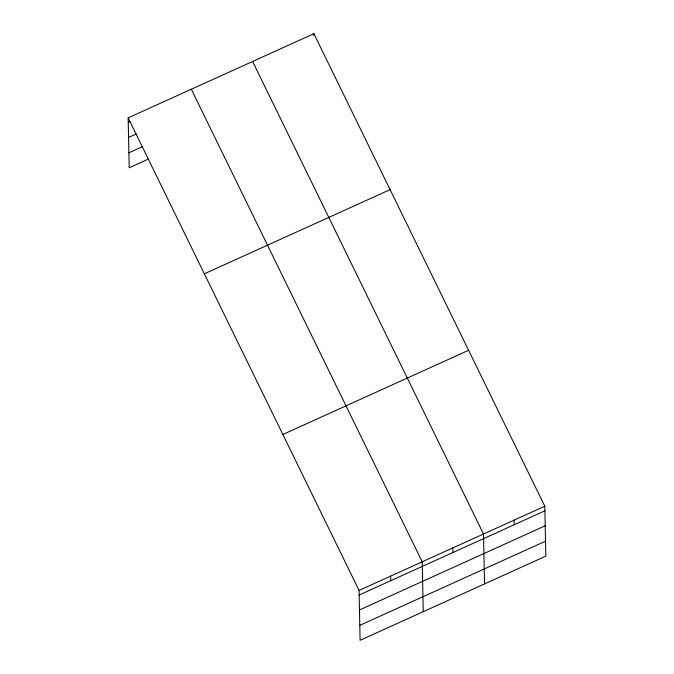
<?xml version="1.0" encoding="UTF-8"?>
<svg xmlns="http://www.w3.org/2000/svg" width="674" height="674" viewBox="0 0 674 674"><rect width="100%" height="100%" fill="white"/><g stroke="black" fill="none" stroke-linecap="round" stroke-linejoin="round"><path stroke-width="1.01" d="M128.161 117.874L313.899 33.7L544.794 506.233L545.839 556.126L360.101 640.3L359.057 590.416L128.161 117.874L129.206 167.767L148.347 159.089M128.262 122.491L130.175 121.623M128.574 137.429L136.224 133.958M128.894 152.821L142.29 146.755M204.357 273.812L390.094 189.638M282.861 434.477L468.599 350.295M359.057 590.416L544.794 506.233M359.149 595.024L544.887 510.841M359.461 609.962L545.199 525.787M359.79 625.362L545.527 541.18M252.607 61.477L483.502 534.01L484.547 583.903M191.315 89.254L422.202 561.796L423.247 611.68M514.144 520.126L514.245 524.734M452.852 547.903L452.953 552.511M390.634 576.101L390.726 580.71M313.899 33.7L313.941 35.545"/></g></svg>
